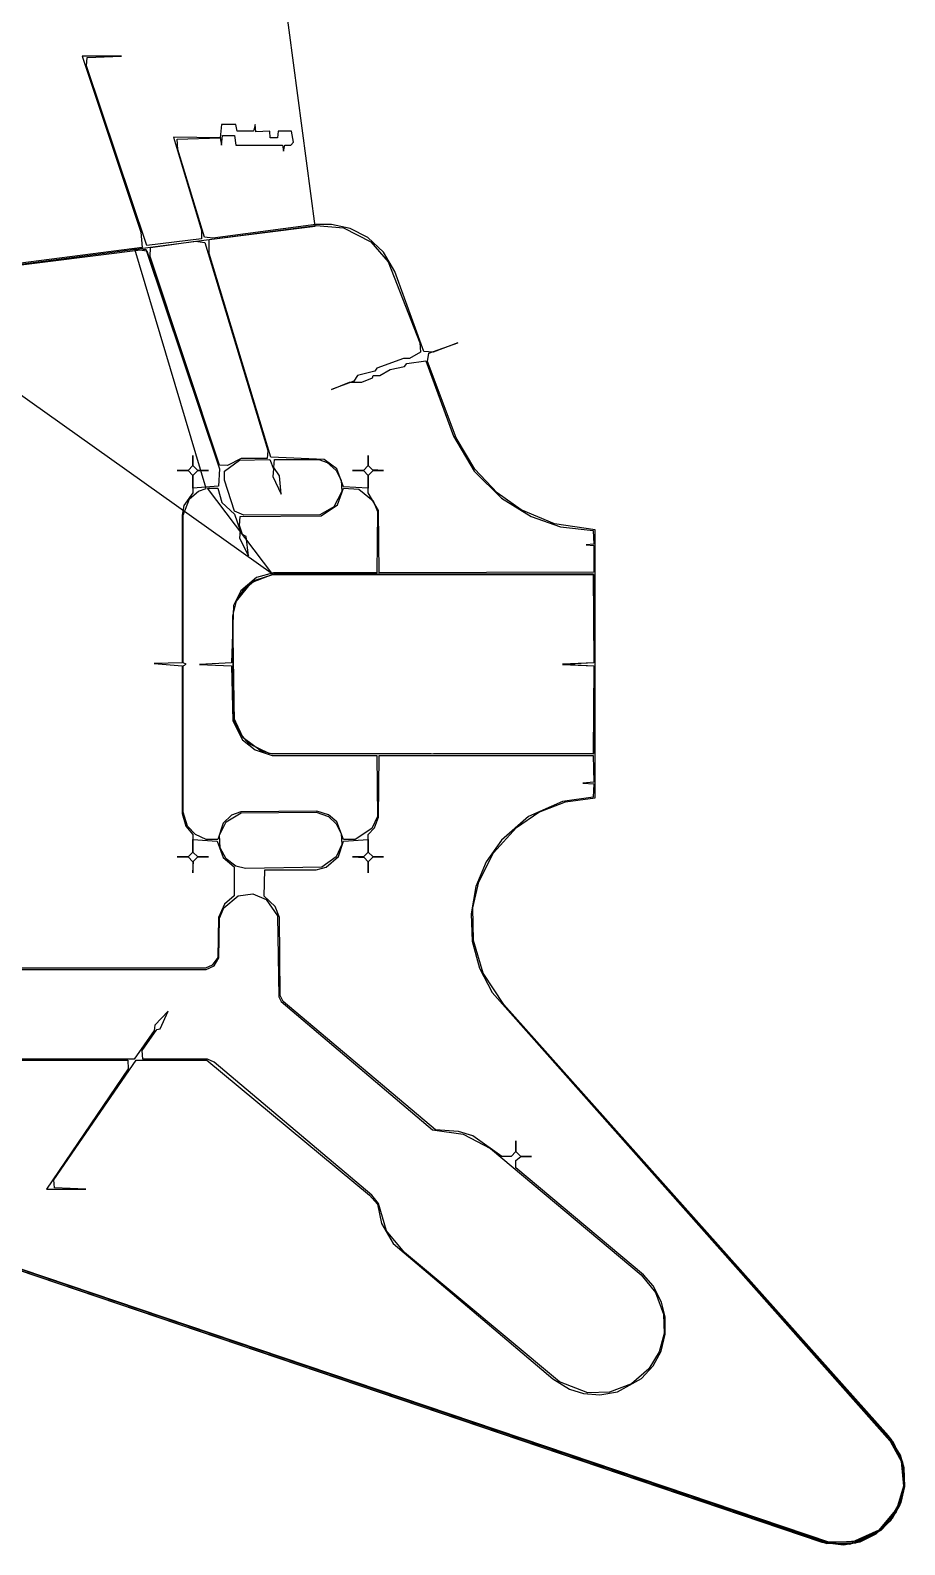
# Model space of a CAD drawing. Extents: x -313 to 313, y -223 to 223.
# Drawn here: x -75.8 to 22.5, y -68.3 to 101.8 of the extents above; entities that cross this region are included whole.
import ezdxf

# ---------------------------------------------------------------- set-up
doc = ezdxf.new("R2010")
doc.units = 0

msp = doc.modelspace()

# ---------------------------------------------------------------- linework, layer by layer
at = {"layer": 'BODY_OUTLINE'}
for p, q in [((-271.91, 199.7), (-48.46, 40.67)), ((-43.77, 79.82), (-59.6, 199.7)), ((-65.51, 98.92), (-69.93, 98.92)), ((-69.93, 98.92), (-63.34, 79.14)), ((-65.51, 98.92), (-69.93, 98.92)), ((-69.93, 98.92), (-63.34, 79.14)), ((-69.46, 97.83), (-69.39, 98.78)), ((-69.46, 97.83), (-69.39, 98.78)), ((-69.39, 98.78), (-65.51, 98.92)), ((-69.39, 98.78), (-65.51, 98.92)), ((-62.66, 77.65), (-69.46, 97.83)), ((-62.66, 77.65), (-69.46, 97.83)), ((-54.3, 91.24), (-54.44, 89.74)), ((-54.3, 91.24), (-54.44, 89.74)), ((-52.67, 91.24), (-54.3, 91.24)), ((-52.67, 91.24), (-54.3, 91.24)), ((-52.53, 90.49), (-52.67, 91.24)), ((-52.53, 90.49), (-52.67, 91.24)), ((-50.7, 90.49), (-52.53, 90.49)), ((-50.7, 90.49), (-52.53, 90.49)), ((-50.5, 91.24), (-50.7, 90.49)), ((-50.5, 91.24), (-50.7, 90.49)), ((-50.43, 90.42), (-50.5, 91.24)), ((-50.43, 90.42), (-50.5, 91.24)), ((-48.86, 90.49), (-50.43, 90.42)), ((-48.86, 90.49), (-50.43, 90.42)), ((-48.8, 89.74), (-48.86, 90.49)), ((-48.8, 89.74), (-48.86, 90.49)), ((-47.91, 90.49), (-47.98, 89.74)), ((-47.91, 90.49), (-47.98, 89.74)), ((-46.42, 90.49), (-47.91, 90.49)), ((-46.42, 90.49), (-47.91, 90.49)), ((-46.21, 89.27), (-46.42, 90.49)), ((-46.21, 89.27), (-46.42, 90.49)), ((-54.44, 89.74), (-59.67, 89.81)), ((-59.67, 89.81), (-56.54, 79.34)), ((-54.44, 89.74), (-59.67, 89.81)), ((-59.67, 89.81), (-56.54, 79.34)), ((-59.26, 89.61), (-54.44, 89.74)), ((-59.26, 89.61), (-54.44, 89.74)), ((-59.19, 88.45), (-59.26, 89.61)), ((-59.19, 88.45), (-59.26, 89.61)), ((-54.44, 89.74), (-54.3, 88.93)), ((-54.44, 89.74), (-54.3, 88.93)), ((-54.3, 88.93), (-54.17, 90.01)), ((-54.3, 88.93), (-54.17, 90.01)), ((-54.17, 90.01), (-52.81, 90.01)), ((-54.17, 90.01), (-52.81, 90.01)), ((-52.81, 90.01), (-52.67, 88.93)), ((-52.81, 90.01), (-52.67, 88.93)), ((-52.67, 88.93), (-47.44, 88.93)), ((-52.67, 88.93), (-47.44, 88.93)), ((-47.98, 89.74), (-48.8, 89.74)), ((-47.98, 89.74), (-48.8, 89.74)), ((-47.44, 88.93), (-47.3, 88.25)), ((-47.44, 88.93), (-47.3, 88.25)), ((-47.3, 88.25), (-47.17, 88.93)), ((-47.3, 88.25), (-47.17, 88.93)), ((-47.17, 88.93), (-46.49, 88.93)), ((-47.17, 88.93), (-46.49, 88.93)), ((-46.49, 88.93), (-46.21, 89.27)), ((-46.49, 88.93), (-46.21, 89.27)), ((-56.2, 78.6), (-59.19, 88.45)), ((-56.2, 78.6), (-59.19, 88.45)), ((-43.7, 80.02), (-55.25, 78.46)), ((-43.7, 80.02), (-55.25, 78.46)), ((-41.93, 80.02), (-43.7, 80.02)), ((-41.93, 80.02), (-43.7, 80.02)), ((-39.83, 79.55), (-41.93, 80.02)), ((-39.83, 79.55), (-41.93, 80.02)), ((-100.31, 72.48), (-43.63, 79.89)), ((-63.34, 79.14), (-63.2, 77.44)), ((-63.34, 79.14), (-63.2, 77.44)), ((-56.54, 78.39), (-62.66, 77.65)), ((-56.54, 78.39), (-62.66, 77.65)), ((-56.54, 79.34), (-56.54, 78.39)), ((-56.54, 79.34), (-56.54, 78.39)), ((-55.25, 78.46), (-56.2, 78.6)), ((-55.25, 78.46), (-56.2, 78.6)), ((-55.66, 78.33), (-43.77, 79.82)), ((-55.66, 76.76), (-55.66, 78.33)), ((-43.63, 79.89), (-40.57, 79.62)), ((-40.57, 79.62), (-37.51, 78.05)), ((-37.85, 78.53), (-39.83, 79.55)), ((-37.85, 78.53), (-39.83, 79.55)), ((-36.09, 76.9), (-37.85, 78.53)), ((-36.09, 76.9), (-37.85, 78.53)), ((-63.2, 77.44), (-99.7, 72.68)), ((-63.2, 77.44), (-99.7, 72.68)), ((-56, 50.33), (-64.02, 77.24)), ((-64.02, 77.24), (-62.66, 77.03)), ((-62.66, 77.03), (-54.5, 52.57)), ((-48.73, 53.86), (-55.66, 76.76)), ((-37.51, 78.05), (-35.54, 75.81)), ((-34.8, 74.72), (-36.09, 76.9)), ((-34.8, 74.72), (-36.09, 76.9)), ((-35.54, 75.81), (-32.01, 66.7)), ((-31.53, 65.75), (-34.8, 74.72)), ((-31.53, 65.75), (-34.8, 74.72)), ((-32.01, 66.7), (-31.94, 65.68)), ((-30.99, 65.55), (-27.73, 66.7)), ((-30.99, 65.55), (-27.73, 66.7)), ((-27.73, 66.7), (-30.51, 65.68)), ((-27.73, 66.7), (-30.51, 65.68)), ((-33.84, 64.94), (-36.83, 63.85)), ((-33.17, 64.94), (-33.84, 64.94)), ((-33.44, 64.39), (-31.33, 64.67)), ((-31.94, 65.68), (-33.17, 64.94)), ((-30.51, 65.68), (-31.53, 65.75)), ((-30.51, 65.68), (-31.53, 65.75)), ((-31.33, 64.67), (-28.2, 56.24)), ((-31.13, 64.6), (-30.99, 65.55)), ((-31.13, 64.6), (-30.99, 65.55)), ((-39.01, 63.03), (-39.42, 62.42)), ((-37.04, 63.51), (-39.01, 63.03)), ((-37.31, 62.76), (-37.24, 63.03)), ((-37.24, 63.03), (-36.5, 63.03)), ((-36.83, 63.85), (-37.04, 63.51)), ((-36.5, 63.03), (-35.34, 63.71)), ((-35.34, 63.71), (-33.71, 64.05)), ((-33.71, 64.05), (-33.44, 64.39)), ((-27.93, 56.03), (-31.13, 64.6)), ((-27.93, 56.03), (-31.13, 64.6)), ((-39.42, 62.42), (-41.93, 61.47)), ((-41.93, 61.47), (-39.89, 62.29)), ((-39.89, 62.29), (-38.53, 62.29)), ((-38.53, 62.29), (-37.31, 62.76)), ((-28.2, 56.24), (-25.89, 52.3)), ((-25.83, 52.5), (-27.93, 56.03)), ((-25.83, 52.5), (-27.93, 56.03)), ((-57.5, 52.91), (-58.04, 52.36)), ((-57.5, 52.91), (-57.5, 54.06)), ((-57.5, 54.06), (-57.5, 52.91)), ((-56.95, 52.36), (-57.5, 52.91)), ((-42.75, 53.59), (-48.73, 53.86)), ((-41.32, 52.57), (-42.75, 53.59)), ((-37.79, 52.91), (-38.33, 52.36)), ((-37.79, 52.91), (-37.79, 54.06)), ((-37.79, 54.06), (-37.79, 52.91)), ((-37.31, 52.43), (-37.79, 52.91)), ((-58.04, 52.36), (-59.26, 52.36)), ((-59.26, 52.36), (-58.04, 52.36)), ((-58.04, 52.36), (-57.5, 51.82)), ((-57.5, 51.82), (-56.95, 52.36)), ((-57.5, 50.39), (-57.5, 51.82)), ((-57.5, 51.82), (-57.5, 49.85)), ((-56.95, 52.36), (-55.73, 52.36)), ((-55.73, 52.36), (-56.95, 52.36)), ((-54.5, 52.57), (-54.64, 50.6)), ((-40.57, 50.53), (-41.32, 52.57)), ((-38.33, 52.36), (-39.55, 52.36)), ((-39.55, 52.36), (-38.33, 52.36)), ((-38.33, 52.36), (-37.79, 51.82)), ((-37.79, 51.82), (-37.24, 52.36)), ((-37.79, 49.85), (-37.79, 51.82)), ((-37.79, 51.82), (-37.79, 50.39)), ((-36.09, 52.36), (-37.31, 52.43)), ((-37.24, 52.36), (-36.09, 52.36)), ((-25.89, 52.3), (-22.83, 49.24)), ((-23.31, 49.85), (-25.83, 52.5)), ((-23.31, 49.85), (-25.83, 52.5)), ((-57.5, 49.85), (-58.51, 48.42)), ((-57.9, 49.17), (-56.88, 50.05)), ((-54.64, 50.6), (-57.5, 50.39)), ((-56.88, 50.05), (-56, 50.33)), ((-48.52, 40.67), (-55.86, 50.39)), ((-55.86, 50.39), (-54.71, 50.39)), ((-54.71, 50.39), (-54.23, 48.76)), ((-41.25, 48.49), (-40.57, 50.39)), ((-37.79, 50.39), (-40.57, 50.53)), ((-40.57, 50.39), (-38.87, 50.26)), ((-38.87, 50.26), (-37.24, 48.97)), ((-36.63, 47.88), (-37.79, 49.85)), ((-20.59, 47.95), (-23.31, 49.85)), ((-20.59, 47.95), (-23.31, 49.85)), ((-58.51, 48.42), (-58.72, 47.33)), ((-58.58, 47.33), (-57.9, 49.17)), ((-54.23, 48.76), (-52.81, 47.47)), ((-43.09, 47.27), (-41.25, 48.49)), ((-37.24, 48.97), (-36.77, 47.74)), ((-36.77, 47.74), (-36.83, 40.88)), ((-36.56, 40.88), (-36.63, 47.88)), ((-22.83, 49.24), (-19.5, 47.2)), ((-16.85, 46.38), (-20.59, 47.95)), ((-16.85, 46.38), (-20.59, 47.95)), ((-58.72, 47.33), (-58.72, 30.75)), ((-58.58, 30.75), (-58.58, 47.33)), ((-52.81, 47.47), (-52.19, 45.64)), ((-52.26, 46.18), (-52.19, 47.2)), ((-51.92, 45.16), (-52.26, 46.18)), ((-52.19, 47.2), (-43.09, 47.27)), ((-19.5, 47.2), (-16.17, 46.04)), ((-12.3, 45.7), (-16.85, 46.38)), ((-12.3, 45.7), (-16.85, 46.38)), ((-16.17, 46.04), (-12.5, 45.64)), ((-52.19, 45.64), (-52.26, 44.75)), ((-52.26, 44.75), (-51.24, 42.78)), ((-51.51, 44.96), (-51.92, 45.16)), ((-51.24, 42.78), (-51.51, 44.96)), ((-12.5, 45.64), (-12.44, 44.07)), ((-12.3, 15.6), (-12.3, 45.7)), ((-12.3, 15.6), (-12.3, 45.7)), ((-12.44, 44.07), (-13.32, 44)), ((-13.32, 44), (-12.44, 43.94)), ((-12.44, 43.94), (-12.44, 40.95)), ((-48.46, 40.88), (-50.36, 40.33)), ((-36.83, 40.88), (-48.46, 40.88)), ((-12.44, 40.95), (-36.56, 40.88)), ((-50.36, 40.33), (-52.13, 38.84)), ((-51.79, 38.98), (-50.5, 40.06)), ((-50.5, 40.06), (-48.52, 40.67)), ((-48.46, 40.67), (-12.44, 40.67)), ((-12.44, 40.67), (-12.44, 30.75)), ((-53.01, 36.05), (-52.6, 37.68)), ((-52.13, 38.84), (-52.94, 37.21)), ((-52.6, 37.68), (-51.79, 38.98)), ((-52.94, 37.21), (-53.15, 30.75)), ((-52.81, 24.09), (-53.01, 36.05)), ((-58.72, 30.75), (-61.84, 30.68)), ((-61.84, 30.68), (-58.72, 30.41)), ((-58.24, 30.62), (-58.58, 30.75)), ((-53.15, 30.75), (-56.75, 30.55)), ((-12.44, 30.75), (-15.97, 30.62)), ((-58.72, 30.41), (-58.72, 13.83)), ((-58.58, 30.41), (-58.24, 30.62)), ((-58.58, 13.97), (-58.58, 30.41)), ((-56.75, 30.55), (-53.15, 30.41)), ((-53.15, 30.41), (-53.01, 24.23)), ((-15.97, 30.62), (-12.44, 30.41)), ((-12.44, 30.41), (-12.5, 20.49)), ((-53.01, 24.23), (-51.92, 22.12)), ((-52.19, 22.8), (-52.81, 24.09)), ((-51.17, 21.65), (-52.19, 22.8)), ((-51.92, 22.12), (-50.5, 20.97)), ((-48.93, 20.56), (-51.17, 21.65)), ((-50.5, 20.97), (-48.59, 20.35)), ((-12.5, 20.49), (-48.93, 20.56)), ((-48.59, 20.35), (-36.83, 20.35)), ((-36.83, 20.35), (-36.77, 13.49)), ((-36.63, 13.42), (-36.56, 20.35)), ((-36.63, 13.42), (-36.56, 20.35)), ((-36.56, 20.35), (-12.5, 20.35)), ((-36.56, 20.35), (-12.5, 20.35)), ((-12.5, 20.35), (-12.44, 17.36)), ((-12.5, 20.35), (-12.44, 17.36)), ((-12.44, 17.36), (-13.66, 17.23)), ((-12.44, 17.36), (-13.66, 17.23)), ((-13.66, 17.23), (-12.44, 17.16)), ((-13.66, 17.23), (-12.44, 17.16)), ((-12.44, 17.16), (-12.5, 15.67)), ((-12.44, 17.16), (-12.5, 15.67)), ((-12.5, 15.67), (-15.97, 15.19)), ((-12.5, 15.67), (-15.97, 15.19)), ((-15.63, 15.12), (-12.3, 15.6)), ((-15.63, 15.12), (-12.3, 15.6)), ((-58.72, 13.83), (-58.31, 12.4)), ((-58.11, 12.4), (-58.58, 13.97)), ((-53.15, 13.63), (-54.1, 12.74)), ((-52.13, 14.03), (-53.15, 13.63)), ((-43.56, 14.1), (-52.13, 14.03)), ((-42.27, 13.69), (-43.56, 14.1)), ((-41.32, 12.88), (-42.27, 13.69)), ((-21.14, 12.27), (-18.62, 13.97)), ((-21.14, 12.27), (-18.62, 13.97)), ((-15.97, 15.19), (-19.78, 13.49)), ((-15.97, 15.19), (-19.78, 13.49)), ((-18.62, 13.97), (-15.63, 15.12)), ((-18.62, 13.97), (-15.63, 15.12)), ((-58.31, 12.4), (-57.5, 11.45)), ((-57.22, 11.45), (-58.11, 12.4)), ((-54.1, 12.74), (-54.71, 10.91)), ((-40.57, 10.91), (-41.32, 12.88)), ((-37.38, 12.13), (-39.28, 10.91)), ((-37.79, 11.45), (-37.11, 12.2)), ((-37.79, 11.45), (-37.11, 12.2)), ((-36.77, 13.49), (-37.38, 12.13)), ((-37.11, 12.2), (-36.63, 13.42)), ((-37.11, 12.2), (-36.63, 13.42)), ((-23.72, 9.41), (-21.14, 12.27)), ((-23.72, 9.41), (-21.14, 12.27)), ((-19.78, 13.49), (-22.83, 10.84)), ((-19.78, 13.49), (-22.83, 10.84)), ((-57.5, 11.45), (-57.5, 9.48)), ((-57.5, 9.48), (-57.5, 10.91)), ((-57.5, 10.91), (-54.78, 10.7)), ((-56, 10.91), (-57.22, 11.45)), ((-54.71, 10.91), (-56, 10.91)), ((-54.78, 10.7), (-54.1, 8.87)), ((-41.12, 9), (-40.57, 10.7)), ((-41.12, 9), (-40.57, 10.7)), ((-39.28, 10.91), (-40.57, 10.91)), ((-40.57, 10.7), (-37.79, 10.91)), ((-40.57, 10.7), (-37.79, 10.91)), ((-37.79, 9.48), (-37.79, 11.45)), ((-37.79, 9.48), (-37.79, 11.45)), ((-37.79, 10.91), (-37.79, 9.48)), ((-37.79, 10.91), (-37.79, 9.48)), ((-22.83, 10.84), (-24.53, 8.39)), ((-22.83, 10.84), (-24.53, 8.39)), ((-58.04, 8.94), (-59.26, 8.94)), ((-59.26, 8.94), (-58.04, 8.94)), ((-57.5, 9.48), (-58.04, 8.94)), ((-58.04, 8.94), (-57.5, 8.39)), ((-56.95, 8.94), (-57.5, 9.48)), ((-57.43, 8.46), (-56.95, 8.94)), ((-56.95, 8.94), (-55.73, 8.94)), ((-55.73, 8.94), (-56.95, 8.94)), ((-54.1, 8.87), (-52.87, 7.85)), ((-42.54, 7.78), (-41.12, 9)), ((-42.54, 7.78), (-41.12, 9)), ((-38.33, 8.94), (-39.55, 8.94)), ((-39.55, 8.94), (-38.26, 8.87)), ((-38.33, 8.94), (-39.55, 8.94)), ((-39.55, 8.94), (-38.26, 8.87)), ((-37.79, 9.48), (-38.33, 8.94)), ((-37.79, 9.48), (-38.33, 8.94)), ((-38.26, 8.87), (-37.79, 8.39)), ((-38.26, 8.87), (-37.79, 8.39)), ((-37.24, 8.94), (-37.79, 9.48)), ((-37.24, 8.94), (-37.79, 9.48)), ((-37.79, 8.39), (-37.24, 8.94)), ((-37.79, 8.39), (-37.24, 8.94)), ((-37.24, 8.94), (-36.09, 8.94)), ((-36.09, 8.94), (-37.24, 8.94)), ((-37.24, 8.94), (-36.09, 8.94)), ((-36.09, 8.94), (-37.24, 8.94)), ((-25.35, 6.15), (-23.72, 9.41)), ((-25.35, 6.15), (-23.72, 9.41)), ((-57.5, 7.17), (-57.43, 8.46)), ((-57.5, 8.39), (-57.5, 7.17)), ((-52.87, 7.85), (-52.87, 4.59)), ((-49.48, 4.52), (-49.41, 7.51)), ((-49.48, 4.52), (-49.41, 7.51)), ((-49.41, 7.51), (-43.63, 7.51)), ((-49.41, 7.51), (-43.63, 7.51)), ((-43.63, 7.51), (-42.54, 7.78)), ((-43.63, 7.51), (-42.54, 7.78)), ((-37.79, 8.39), (-37.79, 7.17)), ((-37.79, 7.17), (-37.79, 8.39)), ((-37.79, 8.39), (-37.79, 7.17)), ((-37.79, 7.17), (-37.79, 8.39)), ((-24.53, 8.39), (-25.69, 5.61)), ((-24.53, 8.39), (-25.69, 5.61)), ((-25.69, 5.61), (-26.23, 2.55)), ((-25.69, 5.61), (-26.23, 2.55)), ((-26.03, 3.23), (-25.35, 6.15)), ((-26.03, 3.23), (-25.35, 6.15)), ((-53.96, 3.64), (-54.64, 2.14)), ((-54.03, 3.23), (-52.4, 4.59)), ((-52.87, 4.59), (-53.96, 3.64)), ((-52.4, 4.59), (-50.77, 4.79)), ((-50.77, 4.79), (-49.27, 4.18)), ((-48.25, 3.36), (-49.48, 4.52)), ((-48.25, 3.36), (-49.48, 4.52)), ((-49.27, 4.18), (-47.98, 2.34)), ((-54.64, 2.14), (-54.71, -2.34)), ((-54.57, -2.41), (-54.5, 2.07)), ((-54.5, 2.07), (-54.03, 3.23)), ((-47.78, 2.14), (-48.25, 3.36)), ((-47.78, 2.14), (-48.25, 3.36)), ((-47.98, 2.34), (-47.84, -6.76)), ((-47.71, -6.63), (-47.78, 2.14)), ((-47.71, -6.63), (-47.78, 2.14)), ((-26.23, 2.55), (-26.1, -0.51)), ((-26.23, 2.55), (-26.1, -0.51)), ((-25.96, -0.44), (-26.03, 3.23)), ((-25.96, -0.44), (-26.03, 3.23)), ((-26.1, -0.51), (-25.28, -3.57)), ((-26.1, -0.51), (-25.28, -3.57)), ((-24.87, -4.11), (-25.96, -0.44)), ((-24.87, -4.11), (-25.96, -0.44)), ((-55.32, -3.23), (-56.07, -3.57)), ((-56, -3.7), (-55.12, -3.3)), ((-54.71, -2.34), (-55.32, -3.23)), ((-55.12, -3.3), (-54.57, -2.41)), ((-100.11, -3.7), (-56, -3.7)), ((-56.07, -3.57), (-100.04, -3.57)), ((-25.28, -3.57), (-23.85, -6.29)), ((-25.28, -3.57), (-23.85, -6.29)), ((-22.56, -7.65), (-24.87, -4.11)), ((-22.56, -7.65), (-24.87, -4.11)), ((-47.84, -6.76), (-47.57, -7.31)), ((-47.37, -7.31), (-47.71, -6.63)), ((-47.37, -7.31), (-47.71, -6.63)), ((-23.85, -6.29), (20.66, -56.37)), ((-23.85, -6.29), (20.66, -56.37)), ((-60.28, -8.39), (-61.78, -9.96)), ((-61.17, -10.36), (-60.28, -8.39)), ((-47.57, -7.31), (-30.58, -21.71)), ((-30.24, -21.71), (-47.37, -7.31)), ((-30.24, -21.71), (-47.37, -7.31)), ((20.66, -56.1), (-22.56, -7.65)), ((21, -56.51), (-22.56, -7.65)), ((-61.78, -9.96), (-61.84, -10.57)), ((-61.84, -10.57), (-64.09, -13.76)), ((-63.2, -12.81), (-61.57, -10.43)), ((-61.57, -10.43), (-61.17, -10.36)), ((-63.14, -13.76), (-63.2, -12.81)), ((-124.37, -13.9), (-64.83, -13.9)), ((-124.37, -13.9), (-64.83, -13.9)), ((-64.09, -13.76), (-124.3, -13.76)), ((-64.77, -14.85), (-73.94, -28.37)), ((-64.77, -14.85), (-73.94, -28.37)), ((-73.13, -27.35), (-63.88, -13.9)), ((-73.13, -27.35), (-63.88, -13.9)), ((-64.83, -13.9), (-64.77, -14.85)), ((-64.83, -13.9), (-64.77, -14.85)), ((-63.88, -13.9), (-55.93, -13.9)), ((-63.88, -13.9), (-55.93, -13.9)), ((-55.86, -13.76), (-63.14, -13.76)), ((-55.93, -13.9), (-37.65, -29.05)), ((-55.93, -13.9), (-37.65, -29.05)), ((-55.12, -14.1), (-55.86, -13.76)), ((-37.38, -29.05), (-55.12, -14.1)), ((-30.58, -21.71), (-27.12, -22.19)), ((-27.66, -21.92), (-30.24, -21.71)), ((-27.66, -21.92), (-30.24, -21.71)), ((-26.03, -22.39), (-27.66, -21.92)), ((-26.03, -22.39), (-27.66, -21.92)), ((-27.12, -22.19), (-24.06, -23.82)), ((-22.77, -24.7), (-26.03, -22.39)), ((-22.77, -24.7), (-26.03, -22.39)), ((-24.06, -23.82), (-7.14, -38.02)), ((-21.2, -24.16), (-21.2, -22.94)), ((-21.2, -22.94), (-21.2, -24.16)), ((-21.2, -24.16), (-21.2, -22.94)), ((-21.2, -22.94), (-21.2, -24.16)), ((-21.75, -24.7), (-22.77, -24.7)), ((-21.75, -24.7), (-22.77, -24.7)), ((-21.2, -24.16), (-21.75, -24.7)), ((-21.2, -24.16), (-21.75, -24.7)), ((-20.66, -24.7), (-21.2, -24.16)), ((-20.66, -24.7), (-21.2, -24.16)), ((-21.2, -25.18), (-20.66, -24.7)), ((-21.2, -25.18), (-20.66, -24.7)), ((-21.2, -26), (-21.2, -25.18)), ((-21.2, -26), (-21.2, -25.18)), ((-20.66, -24.7), (-19.44, -24.7)), ((-19.44, -24.7), (-20.66, -24.7)), ((-20.66, -24.7), (-19.44, -24.7)), ((-19.44, -24.7), (-20.66, -24.7)), ((-6.86, -38.02), (-21.2, -26)), ((-6.86, -38.02), (-21.2, -26)), ((-73.94, -28.37), (-69.52, -28.37)), ((-73.94, -28.37), (-69.52, -28.37)), ((-73.06, -28.24), (-73.13, -27.35)), ((-73.06, -28.24), (-73.13, -27.35)), ((-69.52, -28.37), (-73.06, -28.24)), ((-69.52, -28.37), (-73.06, -28.24)), ((13.52, -68), (-97.86, -30.28)), ((13.52, -68), (-97.86, -30.28)), ((-97.73, -30.48), (13.73, -68.2)), ((-97.73, -30.48), (13.18, -68.06)), ((-37.65, -29.05), (-36.77, -30.07)), ((-37.65, -29.05), (-36.77, -30.07)), ((-36.63, -30), (-37.38, -29.05)), ((-36.77, -30.07), (-36.29, -32.25)), ((-36.77, -30.07), (-36.29, -32.25)), ((-35.75, -33.06), (-36.63, -30)), ((-36.29, -32.25), (-35, -34.49)), ((-36.29, -32.25), (-35, -34.49)), ((-33.71, -35.51), (-35.75, -33.06)), ((-35, -34.49), (-17.06, -49.71)), ((-35, -34.49), (-17.06, -49.71)), ((-16.31, -50.05), (-33.71, -35.51)), ((-7.14, -38.02), (-5.5, -40)), ((-5.78, -39.25), (-6.86, -38.02)), ((-5.78, -39.25), (-6.86, -38.02)), ((-4.83, -41.08), (-5.78, -39.25)), ((-4.83, -41.08), (-5.78, -39.25)), ((-5.5, -40), (-4.62, -42.44)), ((-4.42, -42.78), (-4.83, -41.08)), ((-4.42, -42.78), (-4.83, -41.08)), ((-4.62, -42.44), (-4.55, -44.62)), ((-4.42, -44.68), (-4.42, -42.78)), ((-4.42, -44.68), (-4.42, -42.78)), ((-4.55, -44.62), (-5.1, -46.66)), ((-4.89, -46.59), (-4.42, -44.68)), ((-4.89, -46.59), (-4.42, -44.68)), ((-5.1, -46.66), (-6.25, -48.56)), ((-5.78, -48.22), (-4.89, -46.59)), ((-5.78, -48.22), (-4.89, -46.59)), ((-6.25, -48.56), (-8.22, -50.26)), ((-7.07, -49.65), (-5.78, -48.22)), ((-7.07, -49.65), (-5.78, -48.22)), ((-17.06, -49.71), (-15.16, -50.87)), ((-17.06, -49.71), (-15.16, -50.87)), ((-13.12, -51.28), (-16.31, -50.05)), ((-15.16, -50.87), (-13.59, -51.34)), ((-15.16, -50.87), (-13.59, -51.34)), ((-8.22, -50.26), (-10.67, -51.21)), ((-9.79, -51.14), (-7.07, -49.65)), ((-9.79, -51.14), (-7.07, -49.65)), ((-13.59, -51.34), (-11.76, -51.48)), ((-13.59, -51.34), (-11.76, -51.48)), ((-10.67, -51.21), (-13.12, -51.28)), ((-11.76, -51.48), (-9.79, -51.14)), ((-11.76, -51.48), (-9.79, -51.14)), ((22.02, -58.28), (20.66, -56.1)), ((20.66, -56.37), (22.09, -58.96)), ((20.66, -56.37), (22.09, -58.96)), ((22.29, -59.09), (21, -56.51)), ((22.43, -59.7), (22.02, -58.28)), ((22.09, -58.96), (22.36, -61.74)), ((22.09, -58.96), (22.36, -61.74)), ((22.5, -61.81), (22.29, -59.09)), ((22.5, -61.81), (22.43, -59.7)), ((21.54, -64.73), (22.5, -61.81)), ((22.36, -61.74), (21.61, -64.26)), ((22.36, -61.74), (21.61, -64.26)), ((22.09, -63.58), (22.5, -61.81)), ((21.61, -64.26), (19.57, -66.7)), ((21.61, -64.26), (19.57, -66.7)), ((21.14, -65.34), (22.09, -63.58)), ((19.3, -67.11), (21.54, -64.73)), ((19.84, -66.7), (21.14, -65.34)), ((13.18, -68.06), (16.31, -68.27)), ((16.58, -68.06), (13.52, -68)), ((16.58, -68.06), (13.52, -68)), ((16.31, -68.27), (19.3, -67.11)), ((19.57, -66.7), (16.58, -68.06)), ((19.57, -66.7), (16.58, -68.06)), ((16.99, -68.13), (19.84, -66.7)), ((13.73, -68.2), (16.99, -68.13))]:
    msp.add_line(p, q, dxfattribs=at)
at = {"layer": 'JACK_ROUTE'}
for p, q in [((-52.6, 37.68), (-50.9, 39.79)), ((-50.9, 39.79), (-48.39, 40.74)), ((-48.39, 40.74), (-12.5, 40.74)), ((-12.5, 40.74), (-12.44, 30.75)), ((-53.01, 36.05), (-52.6, 37.68)), ((-52.94, 24.64), (-53.01, 36.05)), ((-12.44, 30.75), (-15.97, 30.55)), ((-15.97, 30.55), (-12.44, 30.41)), ((-12.44, 30.41), (-12.44, 20.56)), ((-51.85, 22.33), (-52.94, 24.64)), ((-49.82, 20.83), (-51.85, 22.33)), ((-48.52, 20.49), (-49.82, 20.83)), ((-12.44, 20.56), (-48.52, 20.49))]:
    msp.add_line(p, q, dxfattribs=at)
at = {"layer": 'NECK_POCKET'}
for p, q in [((-100.31, 72.48), (-62.8, 77.24)), ((-62.8, 77.24), (-54.5, 52.57)), ((-57.5, 52.91), (-58.04, 52.36)), ((-57.5, 52.91), (-57.5, 54.06)), ((-57.5, 54.06), (-57.5, 52.91)), ((-56.95, 52.36), (-57.5, 52.91)), ((-58.04, 52.36), (-59.26, 52.36)), ((-59.26, 52.36), (-58.04, 52.36)), ((-58.04, 52.36), (-57.5, 51.82)), ((-57.5, 51.82), (-56.95, 52.36)), ((-57.5, 50.39), (-57.5, 51.82)), ((-57.5, 51.82), (-57.5, 49.85)), ((-56.95, 52.36), (-55.73, 52.36)), ((-55.73, 52.36), (-56.95, 52.36)), ((-54.5, 52.57), (-54.64, 50.6)), ((-57.5, 49.85), (-58.51, 48.42)), ((-54.64, 50.6), (-57.5, 50.39)), ((-58.51, 48.42), (-58.72, 47.33)), ((-58.72, 47.33), (-58.72, 30.75)), ((-58.72, 30.75), (-61.84, 30.68)), ((-61.84, 30.68), (-58.72, 30.41)), ((-58.72, 30.41), (-58.72, 13.83)), ((-58.72, 13.83), (-58.31, 12.4)), ((-58.31, 12.4), (-57.5, 11.45)), ((-57.5, 11.45), (-57.5, 9.48)), ((-57.5, 9.48), (-57.5, 10.91)), ((-57.5, 10.91), (-54.78, 10.7)), ((-54.78, 10.7), (-54.1, 8.87)), ((-58.04, 8.94), (-59.26, 8.94)), ((-59.26, 8.94), (-58.04, 8.94)), ((-57.5, 9.48), (-58.04, 8.94)), ((-58.04, 8.94), (-57.5, 8.39)), ((-56.95, 8.94), (-57.5, 9.48)), ((-57.43, 8.46), (-56.95, 8.94)), ((-56.95, 8.94), (-55.73, 8.94)), ((-55.73, 8.94), (-56.95, 8.94)), ((-54.1, 8.87), (-52.87, 7.85)), ((-57.5, 7.17), (-57.43, 8.46)), ((-57.5, 8.39), (-57.5, 7.17)), ((-52.87, 7.85), (-52.87, 4.59)), ((-53.96, 3.64), (-54.64, 2.14)), ((-52.87, 4.59), (-53.96, 3.64)), ((-54.64, 2.14), (-54.71, -2.34)), ((-55.32, -3.23), (-56.07, -3.57)), ((-54.71, -2.34), (-55.32, -3.23)), ((-56.07, -3.57), (-100.31, -3.5))]:
    msp.add_line(p, q, dxfattribs=at)
at = {"layer": 'PICKGUARD'}
for p, q in [((-65.51, 98.92), (-69.93, 98.92)), ((-69.93, 98.92), (-63.34, 79.14)), ((-69.46, 97.83), (-69.39, 98.78)), ((-69.39, 98.78), (-65.51, 98.92)), ((-62.66, 77.65), (-69.46, 97.83)), ((-54.3, 91.24), (-54.44, 89.74)), ((-52.67, 91.24), (-54.3, 91.24)), ((-52.53, 90.49), (-52.67, 91.24)), ((-50.7, 90.49), (-52.53, 90.49)), ((-50.5, 91.24), (-50.7, 90.49)), ((-50.43, 90.42), (-50.5, 91.24)), ((-48.86, 90.49), (-50.43, 90.42)), ((-48.8, 89.74), (-48.86, 90.49)), ((-47.91, 90.49), (-47.98, 89.74)), ((-46.42, 90.49), (-47.91, 90.49)), ((-46.21, 89.27), (-46.42, 90.49)), ((-54.44, 89.74), (-59.67, 89.81)), ((-59.67, 89.81), (-56.54, 79.34)), ((-59.26, 89.61), (-54.44, 89.74)), ((-59.19, 88.45), (-59.26, 89.61)), ((-54.44, 89.74), (-54.3, 88.93)), ((-54.3, 88.93), (-54.17, 90.01)), ((-54.17, 90.01), (-52.81, 90.01)), ((-52.81, 90.01), (-52.67, 88.93)), ((-52.67, 88.93), (-47.44, 88.93)), ((-47.98, 89.74), (-48.8, 89.74)), ((-47.44, 88.93), (-47.3, 88.25)), ((-47.3, 88.25), (-47.17, 88.93)), ((-47.17, 88.93), (-46.49, 88.93)), ((-46.49, 88.93), (-46.21, 89.27)), ((-56.2, 78.6), (-59.19, 88.45)), ((-43.7, 80.02), (-55.25, 78.46)), ((-41.93, 80.02), (-43.7, 80.02)), ((-39.83, 79.55), (-41.93, 80.02)), ((-63.34, 79.14), (-63.2, 77.44)), ((-56.54, 78.39), (-62.66, 77.65)), ((-56.54, 79.34), (-56.54, 78.39)), ((-55.25, 78.46), (-56.2, 78.6)), ((-37.85, 78.53), (-39.83, 79.55)), ((-36.09, 76.9), (-37.85, 78.53)), ((-63.2, 77.44), (-99.7, 72.68)), ((-34.8, 74.72), (-36.09, 76.9)), ((-31.53, 65.75), (-34.8, 74.72)), ((-30.99, 65.55), (-27.73, 66.7)), ((-27.73, 66.7), (-30.51, 65.68)), ((-30.51, 65.68), (-31.53, 65.75)), ((-31.13, 64.6), (-30.99, 65.55)), ((-27.93, 56.03), (-31.13, 64.6)), ((-25.83, 52.5), (-27.93, 56.03)), ((-23.31, 49.85), (-25.83, 52.5)), ((-20.59, 47.95), (-23.31, 49.85)), ((-16.85, 46.38), (-20.59, 47.95)), ((-12.3, 45.7), (-16.85, 46.38)), ((-12.3, 15.6), (-12.3, 45.7)), ((-36.63, 13.42), (-36.56, 20.35)), ((-36.56, 20.35), (-12.5, 20.35)), ((-12.5, 20.35), (-12.44, 17.36)), ((-12.44, 17.36), (-13.66, 17.23)), ((-13.66, 17.23), (-12.44, 17.16)), ((-12.44, 17.16), (-12.5, 15.67)), ((-12.5, 15.67), (-15.97, 15.19)), ((-15.63, 15.12), (-12.3, 15.6)), ((-21.14, 12.27), (-18.62, 13.97)), ((-15.97, 15.19), (-19.78, 13.49)), ((-18.62, 13.97), (-15.63, 15.12)), ((-37.79, 11.45), (-37.11, 12.2)), ((-37.11, 12.2), (-36.63, 13.42)), ((-23.72, 9.41), (-21.14, 12.27)), ((-19.78, 13.49), (-22.83, 10.84)), ((-41.12, 9), (-40.57, 10.7)), ((-40.57, 10.7), (-37.79, 10.91)), ((-37.79, 9.48), (-37.79, 11.45)), ((-37.79, 10.91), (-37.79, 9.48)), ((-22.83, 10.84), (-24.53, 8.39)), ((-42.54, 7.78), (-41.12, 9)), ((-38.33, 8.94), (-39.55, 8.94)), ((-39.55, 8.94), (-38.26, 8.87)), ((-37.79, 9.48), (-38.33, 8.94)), ((-38.26, 8.87), (-37.79, 8.39)), ((-37.24, 8.94), (-37.79, 9.48)), ((-37.79, 8.39), (-37.24, 8.94)), ((-37.24, 8.94), (-36.09, 8.94)), ((-36.09, 8.94), (-37.24, 8.94)), ((-25.35, 6.15), (-23.72, 9.41)), ((-49.48, 4.52), (-49.41, 7.51)), ((-49.41, 7.51), (-43.63, 7.51)), ((-43.63, 7.51), (-42.54, 7.78)), ((-37.79, 8.39), (-37.79, 7.17)), ((-37.79, 7.17), (-37.79, 8.39)), ((-24.53, 8.39), (-25.69, 5.61)), ((-25.69, 5.61), (-26.23, 2.55)), ((-26.03, 3.23), (-25.35, 6.15)), ((-48.25, 3.36), (-49.48, 4.52)), ((-47.78, 2.14), (-48.25, 3.36)), ((-47.71, -6.63), (-47.78, 2.14)), ((-26.23, 2.55), (-26.1, -0.51)), ((-25.96, -0.44), (-26.03, 3.23)), ((-26.1, -0.51), (-25.28, -3.57)), ((-24.87, -4.11), (-25.96, -0.44)), ((-25.28, -3.57), (-23.85, -6.29)), ((-22.56, -7.65), (-24.87, -4.11)), ((-47.37, -7.31), (-47.71, -6.63)), ((-23.85, -6.29), (21.14, -56.99)), ((-30.24, -21.71), (-47.37, -7.31)), ((21.2, -56.78), (-22.56, -7.65)), ((-124.37, -13.9), (-64.83, -13.9)), ((-64.77, -14.85), (-73.94, -28.37)), ((-73.13, -27.35), (-63.88, -13.9)), ((-64.83, -13.9), (-64.77, -14.85)), ((-63.88, -13.9), (-55.93, -13.9)), ((-55.93, -13.9), (-37.65, -29.05)), ((-27.66, -21.92), (-30.24, -21.71)), ((-26.03, -22.39), (-27.66, -21.92)), ((-22.77, -24.7), (-26.03, -22.39)), ((-21.2, -24.16), (-21.2, -22.94)), ((-21.2, -22.94), (-21.2, -24.16)), ((-21.75, -24.7), (-22.77, -24.7)), ((-21.2, -24.16), (-21.75, -24.7)), ((-20.66, -24.7), (-21.2, -24.16)), ((-21.2, -25.18), (-20.66, -24.7)), ((-21.2, -26), (-21.2, -25.18)), ((-20.66, -24.7), (-19.44, -24.7)), ((-19.44, -24.7), (-20.66, -24.7)), ((-6.86, -38.02), (-21.2, -26)), ((-73.94, -28.37), (-69.52, -28.37)), ((-73.06, -28.24), (-73.13, -27.35)), ((-69.52, -28.37), (-73.06, -28.24)), ((14.2, -68.13), (-97.86, -30.28)), ((-97.73, -30.48), (13.18, -68.06)), ((-37.65, -29.05), (-36.77, -30.07)), ((-36.77, -30.07), (-36.29, -32.25)), ((-36.29, -32.25), (-35, -34.49)), ((-35, -34.49), (-17.06, -49.71)), ((-5.78, -39.25), (-6.86, -38.02)), ((-4.83, -41.08), (-5.78, -39.25)), ((-4.42, -42.78), (-4.83, -41.08)), ((-4.42, -44.68), (-4.42, -42.78)), ((-4.89, -46.59), (-4.42, -44.68)), ((-5.78, -48.22), (-4.89, -46.59)), ((-7.07, -49.65), (-5.78, -48.22)), ((-17.06, -49.71), (-15.16, -50.87)), ((-15.16, -50.87), (-13.59, -51.34)), ((-9.79, -51.14), (-7.07, -49.65)), ((-13.59, -51.34), (-11.76, -51.48)), ((-11.76, -51.48), (-9.79, -51.14)), ((21.14, -56.99), (22.09, -58.96)), ((22.29, -59.09), (21.2, -56.78)), ((22.09, -58.96), (22.36, -61.74)), ((22.5, -61.81), (22.29, -59.09)), ((22.36, -61.74), (21.88, -63.65)), ((21.95, -63.92), (22.5, -61.81)), ((21.88, -63.65), (20.86, -65.41)), ((20.93, -65.62), (21.95, -63.92)), ((19.3, -67.11), (20.93, -65.62)), ((20.86, -65.41), (19.57, -66.7)), ((13.18, -68.06), (15.63, -68.33)), ((17.13, -67.93), (14.2, -68.13)), ((15.63, -68.33), (17.47, -68)), ((19.57, -66.7), (17.13, -67.93)), ((17.47, -68), (19.3, -67.11))]:
    msp.add_line(p, q, dxfattribs=at)
at = {"layer": 'SMALL_FEATURE'}
for p, q in [((-62.32, 76.42), (-62.25, 77.44)), ((-62.25, 77.44), (-57.22, 78.12)), ((-57.22, 78.12), (-56.14, 77.99)), ((-56.14, 77.99), (-49.07, 54.61)), ((-54.5, 52.98), (-62.32, 76.42)), ((-49.07, 54.61), (-49.14, 53.72)), ((-53.62, 52.91), (-54.5, 52.98)), ((-53.96, 52.3), (-52.26, 53.52)), ((-52.06, 53.72), (-53.62, 52.91)), ((-52.26, 53.52), (-48.86, 53.59)), ((-49.14, 53.72), (-52.06, 53.72)), ((-48.86, 53.59), (-48.46, 52.57)), ((-48.39, 52.7), (-48.32, 53.59)), ((-48.32, 53.59), (-43.36, 53.59)), ((-43.36, 53.59), (-42.41, 53.25)), ((-42.41, 53.25), (-41.39, 52.36)), ((-53.96, 51.28), (-53.96, 52.3)), ((-52.81, 47.81), (-53.96, 51.28)), ((-48.46, 52.57), (-48.52, 51.68)), ((-48.52, 51.68), (-47.57, 49.71)), ((-47.78, 51.75), (-48.39, 52.7)), ((-47.57, 49.71), (-47.78, 51.75)), ((-41.39, 52.36), (-40.84, 51.28)), ((-40.84, 51.28), (-40.78, 49.99)), ((-40.78, 49.99), (-41.66, 48.29)), ((-51.79, 47.33), (-52.81, 47.81)), ((-41.66, 48.29), (-43.22, 47.4)), ((-43.22, 47.4), (-51.79, 47.33)), ((-53.76, 12.88), (-52.06, 13.9)), ((-52.06, 13.9), (-43.63, 13.97)), ((-43.63, 13.97), (-42.27, 13.49)), ((-54.5, 11.38), (-53.76, 12.88)), ((-42.27, 13.49), (-41.39, 12.67)), ((-41.39, 12.67), (-40.84, 11.59)), ((-54.44, 9.96), (-54.5, 11.38)), ((-40.78, 10.36), (-41.39, 8.94)), ((-40.84, 11.59), (-40.78, 10.36)), ((-53.76, 8.73), (-54.44, 9.96)), ((-52.67, 7.92), (-53.76, 8.73)), ((-41.39, 8.94), (-43.02, 7.78)), ((-51.58, 7.65), (-52.67, 7.92)), ((-43.02, 7.78), (-51.58, 7.65))]:
    msp.add_line(p, q, dxfattribs=at)

doc.saveas('drawing.dxf')
